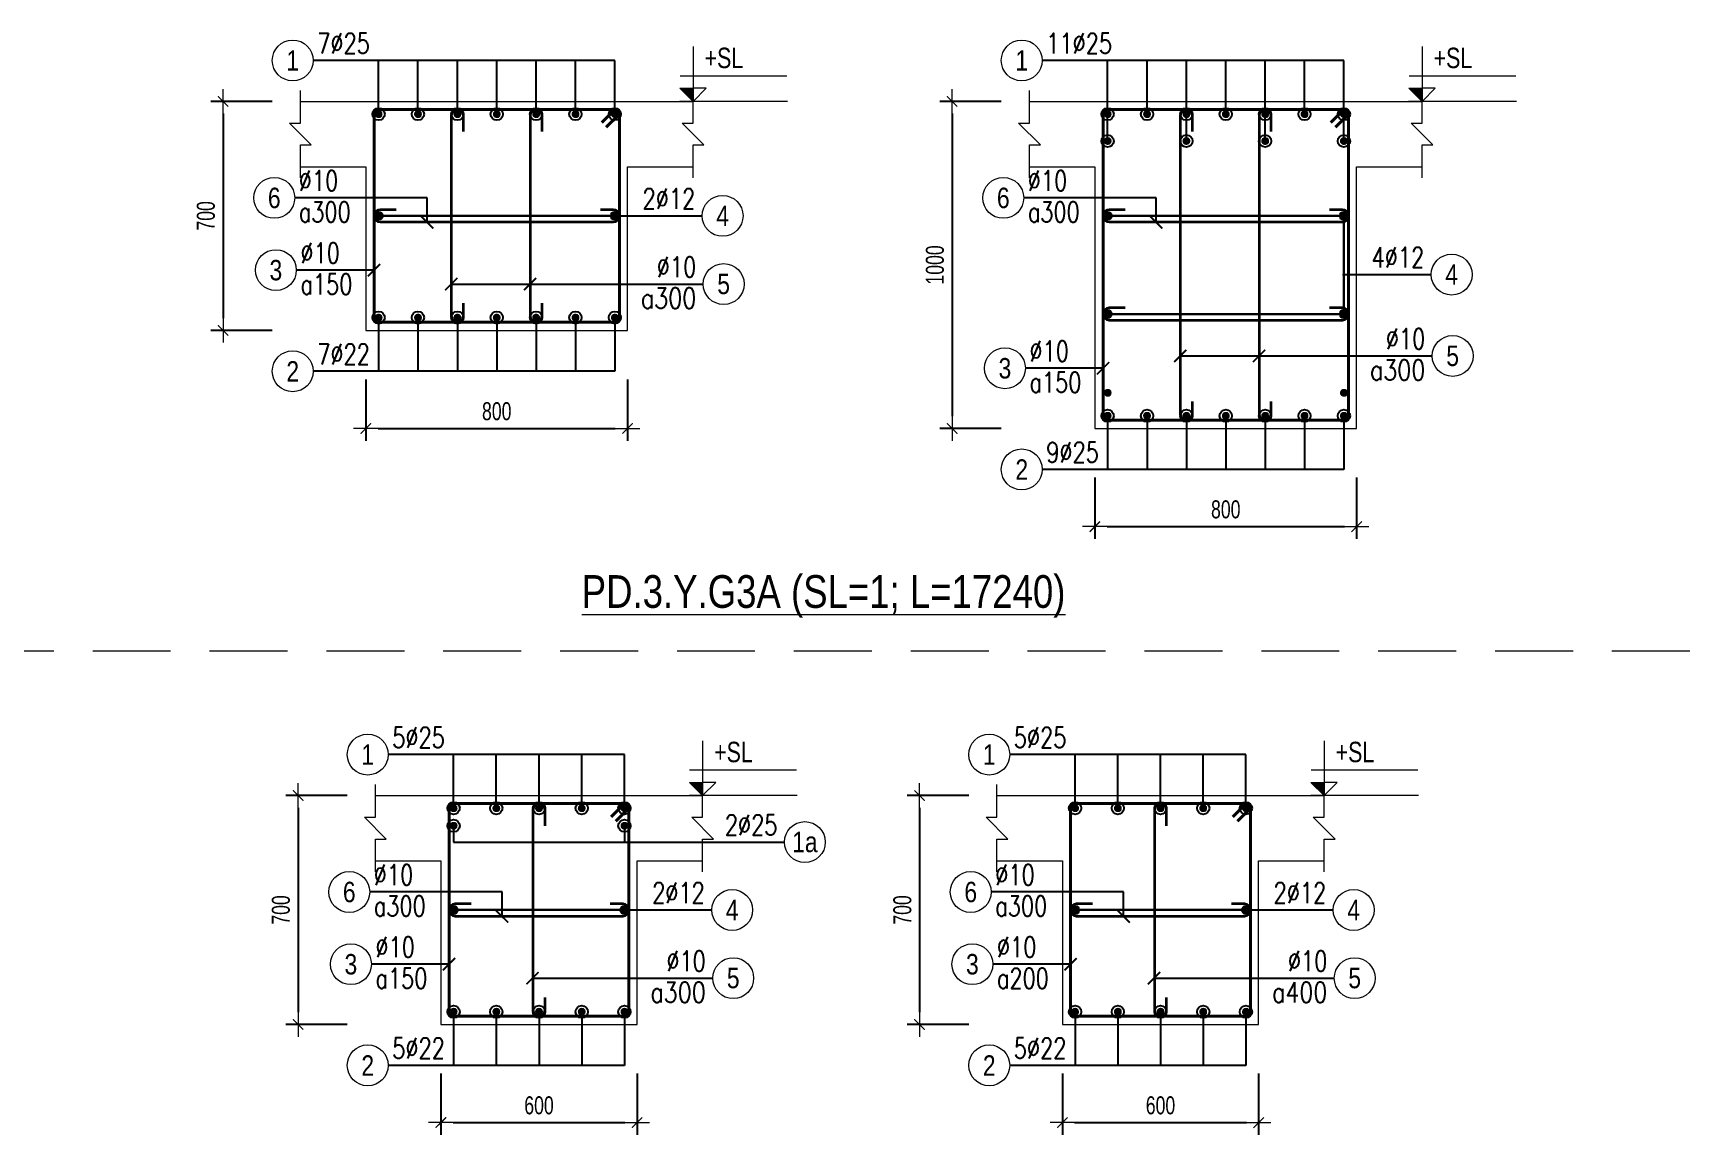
# Model space of a CAD drawing. Header units: millimetres. Extents: x 0 to 264070, y -218202 to 27271.
# Drawn here: x 237981 to 243045, y -198628 to -195260 of the extents above; entities that cross this region are included whole.
import ezdxf
from ezdxf.enums import TextEntityAlignment as Align

# ---------------------------------------------------------------- set-up
doc = ezdxf.new("R2010")
doc.units = ezdxf.units.MM
doc.header["$PDMODE"] = 3
doc.linetypes.add('HIDDEN2', pattern=[4.762499999999999, 3.175, -1.5875])
doc.layers.get('0').update_dxf_attribs({"lineweight": 20})
doc.layers.get('Defpoints').update_dxf_attribs({"color": 151, "lineweight": 9})
for name, color, linetype, lineweight in [('NDC_S_ANNO', 7, 'Continuous', 20), ('NDC_S_CONTINUOUS', 3, 'Continuous', 20), ('NDC_S_DIM', 1, 'Continuous', 15), ('NDC_S_HIDDEN', 8, 'HIDDEN2', 13), ('NDC_S_REBAR', 4, 'Continuous', 35), ('NDC_S_STIRRUP', 4, 'Continuous', 40), ('NDC_S_TEXT SYMBOL', 7, 'Continuous', 20), ('NDC_S_THIN LINE', 8, 'Continuous', 9), ('NDC_S_VN TEXT', 7, 'Continuous', 20)]:
    doc.layers.add(name, color=color, linetype=linetype, lineweight=lineweight)
doc.styles.add('ARIAL', font='arial.ttf', dxfattribs={"width": 0.8})
doc.styles.add('NDC_ANNO', font='', dxfattribs={"width": 0.8})
doc.styles.add('NDC_DIM', font='', dxfattribs={"width": 0.75})
doc.styles.add('NDC_EN TXT', font='romans.shx', dxfattribs={"width": 0.8})
doc.styles.get('NDC_ANNO').set_extended_font_data('Dotum')
doc.styles.get('NDC_DIM').set_extended_font_data('Dotum')
doc.dimstyles.new('NDC_dim_25', dxfattribs={"dimscale": 25, "dimtxt": 2.2, "dimasz": 1.5, "dimexe": 1.5, "dimexo": 2.5, "dimgap": 1, "dimtad": 1, "dimdec": 0, "dimzin": 0, "dimdsep": 46, "dimtxsty": 'NDC_DIM', "dimblk": 'DIMMARK', "dimcen": 0.09, "dimdle": 1.2, "dimclrd": 1, "dimclre": 1, "dimclrt": 3, "dimadec": 0, "dimazin": 0, "dimtfac": 1, "dimtdec": 0, "dimtix": 1, "dimtofl": 0, "dimtmove": 0, "dimatfit": 3, "dimfxl": 6, "dimfxlon": 1, "dimtolj": 1, "dimtzin": 0, "dimarcsym": 0})

# ---------------------------------------------------------------- blocks, each defined once
blk = doc.blocks.new('DIMMARK')
at = {"layer": 'NDC_S_DIM', "color": 1}
blk.add_line((-1.5, 0), (1, 0), dxfattribs=at)
at = {"layer": 'NDC_S_DIM', "color": 2, "const_width": 0.1}
blk.add_lwpolyline([(-0.4242640687119285, -0.4242640687119285), (0.4242640687119285, 0.4242640687119285)], dxfattribs=at)
blk = doc.blocks.new('kata_block_THEP')
at = {"layer": 'NDC_S_REBAR', "color": 0}
for p, q in [((-0.5, 0), (0.5, 0)), ((-0.3535533905960619, 0.353553390592424), (0.3535533905960619, -0.353553390592424)), ((0.3535533905960619, 0.353553390592424), (-0.3535533905960619, -0.353553390592424)), ((0, 0.5), (0, -0.5))]:
    blk.add_line(p, q, dxfattribs=at)
at = {"layer": 'NDC_S_REBAR', "color": 0, "const_width": 0.08333333333333334}
blk.add_lwpolyline([(-0.5, -1.818989403545856e-12, 1), (0.5000000000145519, -1.818989403545856e-12, 1), (-0.5, -1.818989403545856e-12, 1)], format="xyb", dxfattribs=at)
blk = doc.blocks.new('*U241')
blk.add_circle((-2.5, 0), 2.5)
at = {"layer": 'NDC_S_VN TEXT', "color": 3, "style": 'NDC_EN TXT', "width": 0.75}
for tag, p in [('DK1', (0.5, 0.8455043070534884)), ('KC1', (0.5, -2.972544307831413))]:
    blk.add_attdef(tag, p, '', height=2.5, dxfattribs=at)
at = {"layer": 'NDC_S_VN TEXT', "color": 7, "style": 'ARIAL', "width": 0.8}
blk.add_attdef('SH2', text='', height=2.5, dxfattribs=at).set_placement((-2.5, 0), align=Align.MIDDLE)
blk = doc.blocks.new('*U239')
blk.add_circle((2.5, 0), 2.5)
at = {"layer": 'NDC_S_VN TEXT', "color": 3, "style": 'NDC_EN TXT', "width": 0.75}
blk.add_attdef('DK2', text='', height=2.5, dxfattribs=at).set_placement((-0.85, 0.8455043070534884), align=Align.RIGHT)
at = {"layer": 'NDC_S_VN TEXT', "color": 7, "style": 'ARIAL', "width": 0.8}
blk.add_attdef('SH3', text='', height=2.5, dxfattribs=at).set_placement((2.5, 0), align=Align.MIDDLE)
blk = doc.blocks.new('*U321')
blk.add_circle((2.5, 0), 2.5)
at = {"layer": 'NDC_S_VN TEXT', "color": 3, "style": 'NDC_EN TXT'}
for tag, width, p in [('DK2', 0.75, (-0.85, 0.8455043070534884)), ('KC2', 0.8, (-0.85, -2.972544307831413))]:
    blk.add_attdef(tag, text='', height=2.5, dxfattribs=dict(at, width=width)).set_placement(p, align=Align.RIGHT)
at = {"layer": 'NDC_S_VN TEXT', "color": 7, "style": 'ARIAL', "width": 0.8}
blk.add_attdef('SH3', text='', height=2.5, dxfattribs=at).set_placement((2.5, 0), align=Align.MIDDLE)
blk = doc.blocks.new('kata_block_CT')
at = {"layer": 'NDC_S_ANNO'}
blk.add_hatch(color=3, dxfattribs=at).paths.add_polyline_path([(0, 1.596954857557648), (-1.612010908633238, 1.596954857557648), (0, 0)])
at = {"layer": 'NDC_S_ANNO', "ltscale": 50}
h = blk.add_hatch(dxfattribs=at)
h.set_pattern_fill('ANSI31', color=256, scale=1.406250541793835, style=0)
h.set_pattern_definition([(45.00000000000001, (0, 5.456968210637569e-12), (-3.157122508925224, 3.157122508925225), [])])
h.paths.add_polyline_path([(0, 1.596954857557648), (0, 0), (1.612010908924276, 1.596954857557648)])
for p, q in [((-1.592704896858777, 3.140833880479477), (11.46947077315417, 3.140833880479477)), ((11.56125648126181, 5.456968210637569e-12), (-1.63869572513795, 5.456968210637569e-12))]:
    blk.add_line(p, q, dxfattribs=at)
for points in [[(0, 6.69495074864426), (0, 0)], [(0, 0), (-1.612010908924276, 1.596954857557648), (0, 1.596954857557648)], [(0, 0), (1.612010908924276, 1.596954857557648), (0, 1.596954857557648)]]:
    blk.add_lwpolyline(points, dxfattribs=at)
at = {"layer": 'NDC_S_ANNO', "color": 8, "ltscale": 50}
blk.add_lwpolyline([(0, 0), (-1.612010908633238, 1.596954857557648), (0, 1.596954857557648)], dxfattribs=at)
at = {"layer": 'NDC_S_TEXT SYMBOL', "color": 3, "style": 'NDC_ANNO', "width": 0.8}
blk.add_attdef('CT', (1.409564409346785, 4.068271311703938), '', height=2.5, dxfattribs=at)
blk = doc.blocks.new('*D637')
at = {"layer": 'Defpoints', "color": 0, "transparency": 16777216}
for p in [(241226.4384310741, -196468.3574197149), (242026.4384310741, -196468.3574197149), (242026.4384310741, -196768.3574197149)]:
    blk.add_point(p, dxfattribs=at)
at = {"layer": 'NDC_S_DIM', "color": 1, "lineweight": -2, "transparency": 16777216}
for p, q in [((241226.4384310741, -196618.3574197149), (241226.4384310741, -196805.8574197149)), ((242026.4384310741, -196618.3574197149), (242026.4384310741, -196805.8574197149)), ((241263.9384310741, -196768.3574197149), (241988.9384310741, -196768.3574197149))]:
    blk.add_line(p, q, dxfattribs=at)
at = {"layer": 'NDC_S_DIM', "color": 1, "lineweight": -2, "transparency": 16777216, "xscale": 37.5, "yscale": 37.5, "zscale": 37.5, "rotation": 180}
blk.add_blockref('DIMMARK', (241226.4384310741, -196768.3574197149), dxfattribs=at)
at = {"layer": 'NDC_S_DIM', "color": 1, "lineweight": -2, "transparency": 16777216, "xscale": 37.5, "yscale": 37.5, "zscale": 37.5}
blk.add_blockref('DIMMARK', (242026.4384310741, -196768.3574197149), dxfattribs=at)
at = {"layer": 'NDC_S_DIM', "color": 3, "transparency": 16777216, "insert": (241626.4384310741, -196715.8574197149), "char_height": 55.00000000000001, "attachment_point": 5, "style": 'NDC_DIM'}
blk.add_mtext('\\A1;800', dxfattribs=at)
blk = doc.blocks.new('*D638')
at = {"layer": 'Defpoints', "color": 0, "transparency": 16777216}
for p in [(241296.1115556184, -195468.3574197149), (240790.1115556184, -196468.3574197149), (241296.1115556184, -196468.3574197149)]:
    blk.add_point(p, dxfattribs=at)
at = {"layer": 'NDC_S_DIM', "color": 1, "lineweight": -2, "transparency": 16777216}
for p, q in [((240940.1115556184, -195468.3574197149), (240752.6115556184, -195468.3574197149)), ((240790.1115556184, -195505.8574197149), (240790.1115556184, -196430.8574197149)), ((240940.1115556184, -196468.3574197149), (240752.6115556184, -196468.3574197149))]:
    blk.add_line(p, q, dxfattribs=at)
at = {"layer": 'NDC_S_DIM', "color": 1, "lineweight": -2, "transparency": 16777216, "xscale": 37.5, "yscale": 37.5, "zscale": 37.5}
for p, rotation in [((240790.1115556184, -195468.3574197149), 90), ((240790.1115556184, -196468.3574197149), 270)]:
    blk.add_blockref('DIMMARK', p, dxfattribs=dict(at, rotation=rotation))
at = {"layer": 'NDC_S_DIM', "color": 3, "transparency": 16777216, "insert": (240737.6115556184, -195968.3574197148), "char_height": 55.00000000000001, "attachment_point": 5, "rotation": 90, "style": 'NDC_DIM'}
blk.add_mtext('\\A1;1000', dxfattribs=at)
blk = doc.blocks.new('kata_block_TD')
at = {"color": 6, "linetype": 'ByBlock', "lineweight": -2, "style": 'ARIAL', "width": 0.8}
blk.add_attdef('SECTDET2', text='', height=5, dxfattribs=at).set_placement((0, 7.970649532882817), align=Align.CENTER)
at = {"color": 0, "linetype": 'ByBlock', "lineweight": -2, "style": 'ARIAL', "width": 0.8}
blk.add_attdef('SECTDET1', text='', height=5, dxfattribs=at).set_placement((0, 1.470649532882817), align=Align.CENTER)
at = {"color": 3, "lineweight": 25, "style": 'ARIAL', "width": 0.8}
blk.add_attdef('SSCALE', text='', height=2.5, dxfattribs=at).set_placement((0, -3.998868953555331), align=Align.CENTER)
blk = doc.blocks.new('*D639')
at = {"layer": 'Defpoints', "color": 0, "transparency": 16777216}
for p in [(238998.1943947446, -196168.3574197149), (239798.1943947446, -196168.3574197149), (239798.1943947446, -196468.3574197149)]:
    blk.add_point(p, dxfattribs=at)
at = {"layer": 'NDC_S_DIM', "color": 1, "lineweight": -2, "transparency": 16777216}
for p, q in [((238998.1943947446, -196318.3574197149), (238998.1943947446, -196505.8574197149)), ((239798.1943947446, -196318.3574197149), (239798.1943947446, -196505.8574197149)), ((239035.6943947446, -196468.3574197149), (239760.6943947446, -196468.3574197149))]:
    blk.add_line(p, q, dxfattribs=at)
at = {"layer": 'NDC_S_DIM', "color": 1, "lineweight": -2, "transparency": 16777216, "xscale": 37.5, "yscale": 37.5, "zscale": 37.5, "rotation": 180}
blk.add_blockref('DIMMARK', (238998.1943947446, -196468.3574197149), dxfattribs=at)
at = {"layer": 'NDC_S_DIM', "color": 1, "lineweight": -2, "transparency": 16777216, "xscale": 37.5, "yscale": 37.5, "zscale": 37.5}
blk.add_blockref('DIMMARK', (239798.1943947446, -196468.3574197149), dxfattribs=at)
at = {"layer": 'NDC_S_DIM', "color": 3, "transparency": 16777216, "insert": (239398.1943947446, -196415.8574197149), "char_height": 55.00000000000001, "attachment_point": 5, "style": 'NDC_DIM'}
blk.add_mtext('\\A1;800', dxfattribs=at)
blk = doc.blocks.new('*D640')
at = {"layer": 'Defpoints', "color": 0, "transparency": 16777216}
for p in [(239067.8675192889, -195468.3574197149), (238561.8675192889, -196168.3574197149), (239067.8675192889, -196168.3574197149)]:
    blk.add_point(p, dxfattribs=at)
at = {"layer": 'NDC_S_DIM', "color": 1, "lineweight": -2, "transparency": 16777216}
for p, q in [((238711.8675192889, -195468.3574197149), (238524.3675192889, -195468.3574197149)), ((238561.8675192889, -195505.8574197149), (238561.8675192889, -196130.8574197149)), ((238711.8675192889, -196168.3574197149), (238524.3675192889, -196168.3574197149))]:
    blk.add_line(p, q, dxfattribs=at)
at = {"layer": 'NDC_S_DIM', "color": 1, "lineweight": -2, "transparency": 16777216, "xscale": 37.5, "yscale": 37.5, "zscale": 37.5}
for p, rotation in [((238561.8675192889, -195468.3574197149), 90), ((238561.8675192889, -196168.3574197149), 270)]:
    blk.add_blockref('DIMMARK', p, dxfattribs=dict(at, rotation=rotation))
at = {"layer": 'NDC_S_DIM', "color": 3, "transparency": 16777216, "insert": (238509.367519289, -195818.3574197148), "char_height": 55.00000000000001, "attachment_point": 5, "rotation": 90, "style": 'NDC_DIM'}
blk.add_mtext('\\A1;700', dxfattribs=at)
blk = doc.blocks.new('*U240')
blk.add_circle((-2.5, 0), 2.5)
at = {"layer": 'NDC_S_VN TEXT', "color": 3, "style": 'NDC_EN TXT', "width": 0.75}
blk.add_attdef('DK1', (0.5, 0.8455043070534884), '', height=2.5, dxfattribs=at)
at = {"layer": 'NDC_S_VN TEXT', "color": 7, "style": 'ARIAL', "width": 0.8}
blk.add_attdef('SH2', text='', height=2.5, dxfattribs=at).set_placement((-2.5, 0), align=Align.MIDDLE)
blk = doc.blocks.new('*D649')
at = {"layer": 'Defpoints', "color": 0, "transparency": 16777216}
for p in [(241196.6772042724, -197590.2311353997), (240690.6772042724, -198290.2311353997), (241196.6772042724, -198290.2311353997)]:
    blk.add_point(p, dxfattribs=at)
at = {"layer": 'NDC_S_DIM', "color": 1, "lineweight": -2, "transparency": 16777216}
for p, q in [((240840.6772042724, -197590.2311353997), (240653.1772042724, -197590.2311353997)), ((240690.6772042724, -197627.7311353997), (240690.6772042724, -198252.7311353997)), ((240840.6772042724, -198290.2311353997), (240653.1772042724, -198290.2311353997))]:
    blk.add_line(p, q, dxfattribs=at)
at = {"layer": 'NDC_S_DIM', "color": 1, "lineweight": -2, "transparency": 16777216, "xscale": 37.5, "yscale": 37.5, "zscale": 37.5}
for p, rotation in [((240690.6772042724, -197590.2311353997), 90), ((240690.6772042724, -198290.2311353997), 270)]:
    blk.add_blockref('DIMMARK', p, dxfattribs=dict(at, rotation=rotation))
at = {"layer": 'NDC_S_DIM', "color": 3, "transparency": 16777216, "insert": (240638.1772042724, -197940.2311353996), "char_height": 55.00000000000001, "attachment_point": 5, "rotation": 90, "style": 'NDC_DIM'}
blk.add_mtext('\\A1;700', dxfattribs=at)
blk = doc.blocks.new('*D650')
at = {"layer": 'Defpoints', "color": 0, "transparency": 16777216}
for p in [(241127.0040797281, -198290.2311353997), (241727.0040797281, -198290.2311353997), (241727.0040797281, -198590.2311353997)]:
    blk.add_point(p, dxfattribs=at)
at = {"layer": 'NDC_S_DIM', "color": 1, "lineweight": -2, "transparency": 16777216}
for p, q in [((241127.0040797281, -198440.2311353997), (241127.0040797281, -198627.7311353997)), ((241727.0040797281, -198440.2311353997), (241727.0040797281, -198627.7311353997)), ((241164.5040797281, -198590.2311353997), (241689.5040797281, -198590.2311353997))]:
    blk.add_line(p, q, dxfattribs=at)
at = {"layer": 'NDC_S_DIM', "color": 1, "lineweight": -2, "transparency": 16777216, "xscale": 37.5, "yscale": 37.5, "zscale": 37.5, "rotation": 180}
blk.add_blockref('DIMMARK', (241127.0040797281, -198590.2311353997), dxfattribs=at)
at = {"layer": 'NDC_S_DIM', "color": 1, "lineweight": -2, "transparency": 16777216, "xscale": 37.5, "yscale": 37.5, "zscale": 37.5}
blk.add_blockref('DIMMARK', (241727.0040797281, -198590.2311353997), dxfattribs=at)
at = {"layer": 'NDC_S_DIM', "color": 3, "transparency": 16777216, "insert": (241427.0040797281, -198537.7311353997), "char_height": 55.00000000000001, "attachment_point": 5, "style": 'NDC_DIM'}
blk.add_mtext('\\A1;600', dxfattribs=at)
blk = doc.blocks.new('*D651')
at = {"layer": 'Defpoints', "color": 0, "transparency": 16777216}
for p in [(239297.1264095643, -197590.2311353997), (238791.1264095643, -198290.2311353997), (239297.1264095643, -198290.2311353997)]:
    blk.add_point(p, dxfattribs=at)
at = {"layer": 'NDC_S_DIM', "color": 1, "lineweight": -2, "transparency": 16777216}
for p, q in [((238941.1264095643, -197590.2311353997), (238753.6264095643, -197590.2311353997)), ((238791.1264095643, -197627.7311353997), (238791.1264095643, -198252.7311353997)), ((238941.1264095643, -198290.2311353997), (238753.6264095643, -198290.2311353997))]:
    blk.add_line(p, q, dxfattribs=at)
at = {"layer": 'NDC_S_DIM', "color": 1, "lineweight": -2, "transparency": 16777216, "xscale": 37.5, "yscale": 37.5, "zscale": 37.5}
for p, rotation in [((238791.1264095643, -197590.2311353997), 90), ((238791.1264095643, -198290.2311353997), 270)]:
    blk.add_blockref('DIMMARK', p, dxfattribs=dict(at, rotation=rotation))
at = {"layer": 'NDC_S_DIM', "color": 3, "transparency": 16777216, "insert": (238738.6264095644, -197940.2311353996), "char_height": 55.00000000000001, "attachment_point": 5, "rotation": 90, "style": 'NDC_DIM'}
blk.add_mtext('\\A1;700', dxfattribs=at)
blk = doc.blocks.new('*D652')
at = {"layer": 'Defpoints', "color": 0, "transparency": 16777216}
for p in [(239227.45328502, -198290.2311353997), (239827.45328502, -198290.2311353997), (239827.45328502, -198590.2311353997)]:
    blk.add_point(p, dxfattribs=at)
at = {"layer": 'NDC_S_DIM', "color": 1, "lineweight": -2, "transparency": 16777216}
for p, q in [((239227.45328502, -198440.2311353997), (239227.45328502, -198627.7311353997)), ((239827.45328502, -198440.2311353997), (239827.45328502, -198627.7311353997)), ((239264.95328502, -198590.2311353997), (239789.95328502, -198590.2311353997))]:
    blk.add_line(p, q, dxfattribs=at)
at = {"layer": 'NDC_S_DIM', "color": 1, "lineweight": -2, "transparency": 16777216, "xscale": 37.5, "yscale": 37.5, "zscale": 37.5, "rotation": 180}
blk.add_blockref('DIMMARK', (239227.45328502, -198590.2311353997), dxfattribs=at)
at = {"layer": 'NDC_S_DIM', "color": 1, "lineweight": -2, "transparency": 16777216, "xscale": 37.5, "yscale": 37.5, "zscale": 37.5}
blk.add_blockref('DIMMARK', (239827.45328502, -198590.2311353997), dxfattribs=at)
at = {"layer": 'NDC_S_DIM', "color": 3, "transparency": 16777216, "insert": (239527.45328502, -198537.7311353997), "char_height": 55.00000000000001, "attachment_point": 5, "style": 'NDC_DIM'}
blk.add_mtext('\\A1;600', dxfattribs=at)

msp = doc.modelspace()

# ---------------------------------------------------------------- linework, layer by layer
at = {"layer": 'NDC_S_CONTINUOUS'}
for points in [[(238798.1943947446, -195468.3574197149), (238998.1943947446, -195468.3574197149), (238998.1943947446, -195468.3574197149), (239798.1943947446, -195468.3574197149), (239798.1943947446, -195468.3574197149), (239998.1943947446, -195468.3574197149)], [(241026.4384310741, -195468.3574197149), (241226.4384310741, -195468.3574197149), (241226.4384310741, -195468.3574197149), (242026.4384310741, -195468.3574197149), (242026.4384310741, -195468.3574197149), (242226.4384310741, -195468.3574197149)], [(238798.1943947446, -195668.3574197149), (238998.1943947446, -195668.3574197149), (238998.1943947446, -196168.3574197149), (239798.1943947446, -196168.3574197149), (239798.1943947446, -195668.3574197149), (239998.1943947446, -195668.3574197149)], [(241026.4384310741, -195668.3574197149), (241226.4384310741, -195668.3574197149), (241226.4384310741, -196468.3574197149), (242026.4384310741, -196468.3574197149), (242026.4384310741, -195668.3574197149), (242226.4384310741, -195668.3574197149)], [(239027.45328502, -197590.2311353997), (239227.45328502, -197590.2311353997), (239227.45328502, -197590.2311353997), (239827.45328502, -197590.2311353997), (239827.45328502, -197590.2311353997), (240027.45328502, -197590.2311353997)], [(240927.0040797281, -197590.2311353997), (241127.0040797281, -197590.2311353997), (241127.0040797281, -197590.2311353997), (241727.0040797281, -197590.2311353997), (241727.0040797281, -197590.2311353997), (241927.0040797281, -197590.2311353997)], [(239027.45328502, -197790.2311353997), (239227.45328502, -197790.2311353997), (239227.45328502, -198290.2311353997), (239827.45328502, -198290.2311353997), (239827.45328502, -197790.2311353997), (240027.45328502, -197790.2311353997)], [(240927.0040797281, -197790.2311353997), (241127.0040797281, -197790.2311353997), (241127.0040797281, -198290.2311353997), (241727.0040797281, -198290.2311353997), (241727.0040797281, -197790.2311353997), (241927.0040797281, -197790.2311353997)]]:
    msp.add_lwpolyline(points, dxfattribs=at)
at = {"layer": 'NDC_S_DIM'}
for centre in [(239266.45328502, -197682.7311353997), (239788.45328502, -197682.7311353997)]:
    msp.add_circle(centre, 18.82654195789014, dxfattribs=at)
at = {"layer": 'NDC_S_HIDDEN', "ltscale": 75}
msp.add_line((243044.9620485608, -197149.0592886354), (225114.3854869809, -197149.0592886354), dxfattribs=at)
at = {"layer": 'NDC_S_REBAR'}
for points in [[(239296.1600578848, -195560.7021096482), (239296.1600578848, -195511.7889398383, 0.9999999999999999), (239259.2960578847, -195511.7889398383), (239259.2960578847, -196124.9254197148, 0.9999999999999999), (239296.1600578848, -196124.9254197148), (239296.1600578848, -196085.668528706, -0.414213562)], [(239536.8267245515, -195560.7021096482), (239536.8267245515, -195511.7889398383, 0.9999999999999999), (239499.9627245515, -195511.7889398383), (239499.9627245515, -196124.9254197148, 0.9999999999999999), (239536.8267245515, -196124.9254197148), (239536.8267245515, -196085.668528706, -0.414213562)], [(241524.4040942142, -195560.7021096482), (241524.4040942142, -195511.7889398383, 0.9999999999999999), (241487.5400942142, -195511.7889398383), (241487.5400942142, -196424.9254197148, 0.9999999999999999), (241524.4040942142, -196424.9254197148), (241524.4040942142, -196385.668528706, -0.414213562)], [(241765.070760881, -195560.7021096482), (241765.070760881, -195511.7889398383, 0.9999999999999999), (241728.2067608809, -195511.7889398383), (241728.2067608809, -196424.9254197148, 0.9999999999999999), (241765.070760881, -196424.9254197148), (241765.070760881, -196385.668528706, -0.414213562)], [(239090.5395645545, -195799.9254197149), (239041.6263947446, -195799.9254197149, 0.9999999999999999), (239041.6263947446, -195836.7894197149), (239754.7623947446, -195836.7894197149, 0.9999999999999999), (239754.7623947446, -195799.9254197149), (239715.5055037358, -195799.9254197149, -0.414213562)], [(241318.7836008839, -195799.9254197149), (241269.8704310741, -195799.9254197149, 0.9999999999999999), (241269.8704310741, -195836.7894197149), (241983.006431074, -195836.7894197149, 0.9999999999999999), (241983.006431074, -195799.9254197149), (241943.7495400652, -195799.9254197149, -0.414213562)], [(241318.7836008839, -196099.9254197149), (241269.8704310741, -196099.9254197149, 0.9999999999999999), (241269.8704310741, -196136.7894197149), (241983.006431074, -196136.7894197149, 0.9999999999999999), (241983.006431074, -196099.9254197149), (241943.7495400652, -196099.9254197149, -0.414213562)], [(239545.8233271141, -197682.575825333), (239545.8233271141, -197633.6626555231, 0.9999999999999999), (239508.9593271141, -197633.6626555231), (239508.9593271141, -198246.7991353996, 0.9999999999999999), (239545.8233271141, -198246.7991353996), (239545.8233271141, -198207.5422443908, -0.414213562)], [(241445.3741218222, -197682.575825333), (241445.3741218222, -197633.6626555231, 0.9999999999999999), (241408.5101218222, -197633.6626555231), (241408.5101218222, -198246.7991353996, 0.9999999999999999), (241445.3741218222, -198246.7991353996), (241445.3741218222, -198207.5422443908, -0.414213562)], [(239319.7984548299, -197921.7991353997), (239270.88528502, -197921.7991353997, 0.9999999999999999), (239270.88528502, -197958.6631353997), (239784.02128502, -197958.6631353997, 0.9999999999999999), (239784.02128502, -197921.7991353997), (239744.7643940111, -197921.7991353997, -0.414213562)], [(241219.3492495379, -197921.7991353997), (241170.4360797281, -197921.7991353997, 0.9999999999999999), (241170.4360797281, -197958.6631353997), (241683.572079728, -197958.6631353997, 0.9999999999999999), (241683.572079728, -197921.7991353997), (241644.3151887192, -197921.7991353997, -0.414213562)]]:
    msp.add_lwpolyline(points, format="xyb", dxfattribs=at)
at = {"layer": 'NDC_S_STIRRUP'}
for points in [[(239719.1943947446, -195533.3574197149), (239759.1943947446, -195493.3574197149, -0.414213562), (239773.1943947446, -195507.3574197149), (239773.1943947446, -196129.3574197149, -0.414213562), (239759.1943947446, -196143.3574197149), (239037.1943947446, -196143.3574197149, -0.414213562), (239023.1943947446, -196129.3574197149), (239023.1943947446, -195507.3574197149, -0.414213562), (239037.1943947446, -195493.3574197149), (239759.1943947446, -195493.3574197149, -0.414213562), (239773.1943947446, -195507.3574197149), (239733.1943947446, -195547.3574197149)], [(241947.4384310741, -195533.3574197149), (241987.4384310741, -195493.3574197149, -0.414213562), (242001.4384310741, -195507.3574197149), (242001.4384310741, -196429.3574197149, -0.414213562), (241987.4384310741, -196443.3574197149), (241265.4384310741, -196443.3574197149, -0.414213562), (241251.4384310741, -196429.3574197149), (241251.4384310741, -195507.3574197149, -0.414213562), (241265.4384310741, -195493.3574197149), (241987.4384310741, -195493.3574197149, -0.414213562), (242001.4384310741, -195507.3574197149), (241961.4384310741, -195547.3574197149)], [(239748.45328502, -197655.2311353997), (239788.45328502, -197615.2311353997, -0.414213562), (239802.45328502, -197629.2311353997), (239802.45328502, -198251.2311353997, -0.414213562), (239788.45328502, -198265.2311353997), (239266.45328502, -198265.2311353997, -0.414213562), (239252.45328502, -198251.2311353997), (239252.45328502, -197629.2311353997, -0.414213562), (239266.45328502, -197615.2311353997), (239788.45328502, -197615.2311353997, -0.414213562), (239802.45328502, -197629.2311353997), (239762.45328502, -197669.2311353997)], [(241648.0040797281, -197655.2311353997), (241688.0040797281, -197615.2311353997, -0.414213562), (241702.0040797281, -197629.2311353997), (241702.0040797281, -198251.2311353997, -0.414213562), (241688.0040797281, -198265.2311353997), (241166.0040797281, -198265.2311353997, -0.414213562), (241152.0040797281, -198251.2311353997), (241152.0040797281, -197629.2311353997, -0.414213562), (241166.0040797281, -197615.2311353997), (241688.0040797281, -197615.2311353997, -0.414213562), (241702.0040797281, -197629.2311353997), (241662.0040797281, -197669.2311353997)]]:
    msp.add_lwpolyline(points, format="xyb", dxfattribs=at)
at = {"layer": 'NDC_S_THIN LINE'}
for points in [[(238798.1943947446, -195701.6907530482), (238798.1943947446, -195601.6907530482), (238831.527728078, -195601.6907530482), (238764.8610614113, -195535.0240863815), (238798.1943947446, -195535.0240863815), (238798.1943947446, -195435.0240863815)], [(239998.1943947446, -195701.6907530482), (239998.1943947446, -195601.6907530482), (240031.527728078, -195601.6907530482), (239964.8610614113, -195535.0240863815), (239998.1943947446, -195535.0240863815), (239998.1943947446, -195435.0240863815)], [(241026.4384310741, -195701.6907530482), (241026.4384310741, -195601.6907530482), (241059.7717644074, -195601.6907530482), (240993.1050977407, -195535.0240863815), (241026.4384310741, -195535.0240863815), (241026.4384310741, -195435.0240863815)], [(242226.4384310741, -195701.6907530482), (242226.4384310741, -195601.6907530482), (242259.7717644074, -195601.6907530482), (242193.1050977407, -195535.0240863815), (242226.4384310741, -195535.0240863815), (242226.4384310741, -195435.0240863815)], [(239027.45328502, -197823.564468733), (239027.45328502, -197723.564468733), (239060.7866183533, -197723.564468733), (238994.1199516867, -197656.8978020663), (239027.45328502, -197656.8978020663), (239027.45328502, -197556.8978020663)], [(240027.45328502, -197823.564468733), (240027.45328502, -197723.564468733), (240060.7866183533, -197723.564468733), (239994.1199516867, -197656.8978020663), (240027.45328502, -197656.8978020663), (240027.45328502, -197556.8978020663)], [(240927.0040797281, -197823.564468733), (240927.0040797281, -197723.564468733), (240960.3374130614, -197723.564468733), (240893.6707463948, -197656.8978020663), (240927.0040797281, -197656.8978020663), (240927.0040797281, -197556.8978020663)], [(241927.0040797281, -197823.564468733), (241927.0040797281, -197723.564468733), (241960.3374130614, -197723.564468733), (241893.6707463948, -197656.8978020663), (241927.0040797281, -197656.8978020663), (241927.0040797281, -197556.8978020663)]]:
    msp.add_lwpolyline(points, dxfattribs=at)

# ---------------------------------------------------------------- block references
at = {"layer": 'NDC_S_REBAR', "color": 3, "xscale": 22, "yscale": 22, "zscale": 22}
for p in [(239037.1943947446, -195507.3574197149), (239037.1943947446, -195818.3574197149), (239037.1943947446, -196129.3574197149), (239266.45328502, -197629.2311353997), (239266.45328502, -197682.7311353997), (239266.45328502, -197940.2311353997), (239266.45328502, -198251.2311353997)]:
    msp.add_blockref('kata_block_THEP', p, dxfattribs=at)
at = {"layer": 'NDC_S_REBAR', "xscale": 22, "yscale": 22, "zscale": 22}
for p in [(239157.5277280781, -195507.3574197149), (239277.8610614114, -195507.3574197149), (239398.1943947447, -195507.3574197149), (239518.527728078, -195507.3574197149), (239638.8610614113, -195507.3574197149), (239759.1943947446, -195507.3574197149), (241265.4384310741, -195507.3574197149), (241385.7717644075, -195507.3574197149), (241506.1050977408, -195507.3574197149), (241626.4384310741, -195507.3574197149), (241746.7717644075, -195507.3574197149), (241867.1050977407, -195507.3574197149), (241987.4384310741, -195507.3574197149), (241265.4384310741, -195589.4926821006), (241506.1050977408, -195589.4926821006), (241746.7717644075, -195589.4926821006), (241987.4384310741, -195589.4926821006), (239759.1943947446, -195818.3574197149), (241265.4384310741, -195818.3574197149), (241987.4384310741, -195818.3574197149), (241265.4384310741, -196118.3574197149), (241987.4384310741, -196118.3574197149), (239157.5277280781, -196129.3574197149), (239277.8610614114, -196129.3574197149), (239398.1943947447, -196129.3574197149), (239518.527728078, -196129.3574197149), (239638.8610614113, -196129.3574197149), (239759.1943947446, -196129.3574197149), (241265.4384310741, -196359.2331569511), (241987.4384310741, -196359.2331569511), (241265.4384310741, -196429.3574197149), (241385.7717644075, -196429.3574197149), (241506.1050977408, -196429.3574197149), (241626.4384310741, -196429.3574197149), (241746.7717644075, -196429.3574197149), (241867.1050977407, -196429.3574197149), (241987.4384310741, -196429.3574197149), (239396.95328502, -197629.2311353997), (239527.45328502, -197629.2311353997), (239657.95328502, -197629.2311353997), (239788.45328502, -197629.2311353997), (241166.0040797281, -197629.2311353997), (241296.5040797281, -197629.2311353997), (241427.0040797281, -197629.2311353997), (241557.5040797281, -197629.2311353997), (241688.0040797281, -197629.2311353997), (239788.45328502, -197682.7311353997), (239788.45328502, -197940.2311353997), (241166.0040797281, -197940.2311353997), (241688.0040797281, -197940.2311353997), (239396.95328502, -198251.2311353997), (239527.45328502, -198251.2311353997), (239657.95328502, -198251.2311353997), (239788.45328502, -198251.2311353997), (241166.0040797281, -198251.2311353997), (241296.5040797281, -198251.2311353997), (241427.0040797281, -198251.2311353997), (241557.5040797281, -198251.2311353997), (241688.0040797281, -198251.2311353997)]:
    msp.add_blockref('kata_block_THEP', p, dxfattribs=at)
at = {"layer": 'NDC_S_THIN LINE', "xscale": 25, "yscale": 25, "zscale": 25}
for name, p, values in [('*U240', (238837.1943947446, -195343.3574197149), {'SH2': '1', 'DK1': '7%%c25'}), ('*U240', (241065.4384310741, -195343.3574197149), {'SH2': '1', 'DK1': '11%%c25'}), ('*U241', (238780.6943947446, -195763.3574197149), {'SH2': '6', 'DK1': '%%c10', 'KC1': 'a300'}), ('*U241', (241008.9384310741, -195763.3574197149), {'SH2': '6', 'DK1': '%%c10', 'KC1': 'a300'}), ('*U239', (240026.0846385422, -195818.3574197149), {'SH3': '4', 'DK2': '2%%c12'}), ('*U241', (238785.6943947446, -195984.1780903244), {'SH2': '3', 'DK1': '%%c10', 'KC1': 'a150'}), ('*U239', (242254.3286748716, -195997.7649158303), {'SH3': '4', 'DK2': '4%%c12'}), ('*U321', (240029.2505936089, -196026.8245478942), {'SH3': '5', 'DK2': '%%c10', 'KC2': 'a300'}), ('*U321', (242257.4946299383, -196246.5948981219), {'SH3': '5', 'DK2': '%%c10', 'KC2': 'a300'}), ('*U240', (238837.1943947446, -196293.3574197149), {'SH2': '2', 'DK1': '7%%c22'}), ('*U241', (241013.9384310741, -196284.1780903244), {'SH2': '3', 'DK1': '%%c10', 'KC1': 'a150'}), ('*U240', (241065.4384310741, -196593.3574197149), {'SH2': '2', 'DK1': '9%%c25'}), ('*U240', (239066.45328502, -197465.2311353997), {'SH2': '1', 'DK1': '5%%c25'}), ('*U240', (240966.0040797281, -197465.2311353997), {'SH2': '1', 'DK1': '5%%c25'}), ('*U239', (240277.45328502, -197732.7311353997), {'SH3': '1a', 'DK2': '2%%c25'}), ('*U241', (239009.95328502, -197885.2311353997), {'SH2': '6', 'DK1': '%%c10', 'KC1': 'a300'}), ('*U241', (240909.5040797281, -197885.2311353997), {'SH2': '6', 'DK1': '%%c10', 'KC1': 'a300'}), ('*U239', (240055.3435288176, -197940.2311353997), {'SH3': '4', 'DK2': '2%%c12'}), ('*U239', (241954.8943235256, -197940.2311353997), {'SH3': '4', 'DK2': '2%%c12'}), ('*U241', (239014.95328502, -198106.0518060092), {'SH2': '3', 'DK1': '%%c10', 'KC1': 'a150'}), ('*U241', (240914.5040797281, -198106.0518060092), {'SH2': '3', 'DK1': '%%c10', 'KC1': 'a200'}), ('*U321', (240058.5094838842, -198148.698263579), {'SH3': '5', 'DK2': '%%c10', 'KC2': 'a300'}), ('*U321', (241958.0602785923, -198148.698263579), {'SH3': '5', 'DK2': '%%c10', 'KC2': 'a400'}), ('*U240', (239066.45328502, -198415.2311353997), {'SH2': '2', 'DK1': '5%%c22'}), ('*U240', (240966.0040797281, -198415.2311353997), {'SH2': '2', 'DK1': '5%%c22'})]:
    msp.add_blockref(name, p, dxfattribs=at).add_auto_attribs(values)
at = {"layer": 'NDC_S_VN TEXT', "xscale": 25, "yscale": 25, "zscale": 25}
for p in [(239998.1943947446, -195468.3574197149), (242226.4384310741, -195468.3574197149), (240027.45328502, -197590.2311353997), (241927.0040797281, -197590.2311353997)]:
    msp.add_blockref('kata_block_CT', p, dxfattribs=at).add_auto_attribs({'CT': '+SL'})
at = {"layer": 'NDC_S_VN TEXT'}
ref = msp.add_blockref('kata_block_TD', (240397.2081576019, -197046.0815522755), dxfattribs=dict(at, xscale=20, yscale=20, zscale=20))
ref.add_attrib('SECTDET1', '%%uPD.3.Y.G3A (SL=1; L=17240)', dxfattribs={"layer": '0', "color": 0, "linetype": 'ByBlock', "lineweight": -2, "height": 100, "style": 'ARIAL', "width": 0.8}).set_placement((240397.2081576019, -197016.6685616178), align=Align.CENTER)

# ---------------------------------------------------------------- dimensions: what is measured, and where the dimension line sits
at = {"layer": 'NDC_S_DIM'}
for base, p1, p2, picture, middle in [((238561.8675192889, -196168.3574197149), (239067.8675192889, -195468.3574197149), (239067.8675192889, -196168.3574197149), '*D640', (238509.367519289, -195818.3574197148)), ((240790.1115556184, -196468.3574197149), (241296.1115556184, -195468.3574197149), (241296.1115556184, -196468.3574197149), '*D638', (240737.6115556184, -195968.3574197148)), ((238791.1264095643, -198290.2311353997), (239297.1264095643, -197590.2311353997), (239297.1264095643, -198290.2311353997), '*D651', (238738.6264095644, -197940.2311353996)), ((240690.6772042724, -198290.2311353997), (241196.6772042724, -197590.2311353997), (241196.6772042724, -198290.2311353997), '*D649', (240638.1772042724, -197940.2311353996))]:
    dim = msp.add_linear_dim(base=base, p1=p1, p2=p2, angle=270, dimstyle='NDC_dim_25', dxfattribs=at)
    dim.commit()
    dim.dimension.update_dxf_attribs({"geometry": picture, "text_midpoint": middle})
for base, p1, p2, picture, middle in [((239798.1943947446, -196468.3574197149), (238998.1943947446, -196168.3574197149), (239798.1943947446, -196168.3574197149), '*D639', (239398.1943947446, -196415.8574197149)), ((242026.4384310741, -196768.3574197149), (241226.4384310741, -196468.3574197149), (242026.4384310741, -196468.3574197149), '*D637', (241626.4384310741, -196715.8574197149)), ((239827.45328502, -198590.2311353997), (239227.45328502, -198290.2311353997), (239827.45328502, -198290.2311353997), '*D652', (239527.45328502, -198537.7311353997)), ((241727.0040797281, -198590.2311353997), (241127.0040797281, -198290.2311353997), (241727.0040797281, -198290.2311353997), '*D650', (241427.0040797281, -198537.7311353997))]:
    dim = msp.add_linear_dim(base=base, p1=p1, p2=p2, dimstyle='NDC_dim_25', dxfattribs=at)
    dim.commit()
    dim.dimension.update_dxf_attribs({"geometry": picture, "text_midpoint": middle})

# ---------------------------------------------------------------- leaders
at = {"layer": 'NDC_S_THIN LINE'}
for points, override in [([(239037.1943947446, -195507.3574197149), (239037.1943947446, -195343.3574197149), (238837.1943947446, -195343.3574197149)], {"dimldrblk": 'DotBlank'}), ([(239759.1943947446, -195507.3574197149), (239759.1943947446, -195343.3574197149), (238837.1943947446, -195343.3574197149)], {"dimldrblk": 'DotBlank'}), ([(239157.5277280781, -195507.3574197149), (239157.5277280781, -195343.3574197149), (238957.5277280781, -195343.3574197149)], {"dimldrblk": 'DotBlank'}), ([(239277.8610614114, -195507.3574197149), (239277.8610614114, -195343.3574197149), (239077.8610614114, -195343.3574197149)], {"dimldrblk": 'DotBlank'}), ([(239398.1943947448, -195507.3574197149), (239398.1943947448, -195343.3574197149), (239198.1943947448, -195343.3574197149)], {"dimldrblk": 'DotBlank'}), ([(239518.5277280782, -195507.3574197149), (239518.5277280782, -195343.3574197149), (239318.5277280782, -195343.3574197149)], {"dimldrblk": 'DotBlank'}), ([(239638.8610614115, -195507.3574197149), (239638.8610614115, -195343.3574197149), (239438.8610614115, -195343.3574197149)], {"dimldrblk": 'DotBlank'}), ([(241265.4384310741, -195507.3574197149), (241265.4384310741, -195343.3574197149), (241065.4384310741, -195343.3574197149)], {"dimldrblk": 'DotBlank'}), ([(241987.4384310741, -195507.3574197149), (241987.4384310741, -195343.3574197149), (241065.4384310741, -195343.3574197149)], {"dimldrblk": 'DotBlank'}), ([(241265.4384310741, -195589.4926821006), (241265.4384310741, -195343.3574197149), (241065.4384310741, -195343.3574197149)], {"dimldrblk": 'DotBlank'}), ([(241987.4384310741, -195589.4926821006), (241987.4384310741, -195343.3574197149), (241065.4384310741, -195343.3574197149)], {"dimldrblk": 'DotBlank'}), ([(241385.7717644075, -195507.3574197149), (241385.7717644075, -195343.3574197149), (241185.7717644075, -195343.3574197149)], {"dimldrblk": 'DotBlank'}), ([(241506.1050977408, -195507.3574197149), (241506.1050977408, -195343.3574197149), (241306.1050977408, -195343.3574197149)], {"dimldrblk": 'DotBlank'}), ([(241506.105097741, -195589.4926821006), (241506.1050977408, -195343.3574197149), (241306.1050977408, -195343.3574197149)], {"dimldrblk": 'DotBlank'}), ([(241626.4384310743, -195507.3574197149), (241626.4384310743, -195343.3574197149), (241426.4384310743, -195343.3574197149)], {"dimldrblk": 'DotBlank'}), ([(241746.7717644076, -195507.3574197149), (241746.7717644076, -195343.3574197149), (241546.7717644076, -195343.3574197149)], {"dimldrblk": 'DotBlank'}), ([(241746.7717644076, -195589.4926821006), (241746.7717644076, -195343.3574197149), (241546.7717644076, -195343.3574197149)], {"dimldrblk": 'DotBlank'}), ([(241867.1050977409, -195507.3574197149), (241867.1050977409, -195343.3574197149), (241667.1050977409, -195343.3574197149)], {"dimldrblk": 'DotBlank'}), ([(239185.527728078, -195838.3574197149), (239185.527728078, -195763.3574197149), (238780.6943947446, -195763.3574197149)], {"dimldrblk": 'ArchTick'}), ([(239037.1943947446, -195818.3574197149), (239765.1943947446, -195818.3574197149)], {"dimasz": 1, "dimldrblk": 'DotBlank'}), ([(239759.1943947446, -195818.3574197149), (239037.1943947446, -195818.3574197149)], {"dimasz": 1, "dimldrblk": 'DotBlank'}), ([(241413.7717644074, -195838.3574197149), (241413.7717644074, -195763.3574197149), (241008.9384310741, -195763.3574197149)], {"dimldrblk": 'ArchTick'}), ([(241265.4384310741, -195818.3574197149), (241993.4384310741, -195818.3574197149)], {"dimasz": 1, "dimldrblk": 'DotBlank'}), ([(241987.4384310741, -195818.3574197149), (241265.4384310741, -195818.3574197149)], {"dimasz": 1, "dimldrblk": 'DotBlank'}), ([(239759.1943947446, -195818.3574197149), (240026.0846385422, -195818.3574197149)], {"dimldrblk": 'DotSmall'}), ([(241987.4384310741, -195818.3574197149), (241987.4384310741, -196118.3574197149)], {"dimldrblk": 'DotSmall'}), ([(241987.4384310741, -196118.3574197149), (241987.4384310741, -195818.3574197149)], {"dimldrblk": 'DotSmall'}), ([(239023.1943947446, -195984.1780903244), (238785.6943947446, -195984.1780903244)], {"dimldrblk": 'ArchTick'}), ([(239259.2960578847, -196026.8245478942), (240029.2505936089, -196026.8245478942)], {"dimldrblk": 'ArchTick'}), ([(239499.9627245517, -196026.8245478942), (240029.2505936089, -196026.8245478942)], {"dimldrblk": 'ArchTick'}), ([(241987.4384310741, -195997.7649158303), (242254.3286748716, -195997.7649158303)], {"dimldrblk": 'DotSmall'}), ([(239037.1943947446, -196129.3574197149), (239037.1943947446, -196293.3574197149), (238837.1943947446, -196293.3574197149)], {"dimldrblk": 'DotBlank'}), ([(239759.1943947446, -196129.3574197149), (239759.1943947446, -196293.3574197149), (238837.1943947446, -196293.3574197149)], {"dimldrblk": 'DotBlank'}), ([(239157.5277280781, -196129.3574197149), (239157.5277280781, -196293.3574197149), (238957.5277280781, -196293.3574197149)], {"dimldrblk": 'DotBlank'}), ([(239277.8610614114, -196129.3574197149), (239277.8610614114, -196293.3574197149), (239077.8610614114, -196293.3574197149)], {"dimldrblk": 'DotBlank'}), ([(239398.1943947448, -196129.3574197149), (239398.1943947448, -196293.3574197149), (239198.1943947448, -196293.3574197149)], {"dimldrblk": 'DotBlank'}), ([(239518.5277280782, -196129.3574197149), (239518.5277280782, -196293.3574197149), (239318.5277280782, -196293.3574197149)], {"dimldrblk": 'DotBlank'}), ([(239638.8610614115, -196129.3574197149), (239638.8610614115, -196293.3574197149), (239438.8610614115, -196293.3574197149)], {"dimldrblk": 'DotBlank'}), ([(241265.4384310741, -196118.3574197149), (241993.4384310741, -196118.3574197149)], {"dimasz": 1, "dimldrblk": 'DotBlank'}), ([(241987.4384310741, -196118.3574197149), (241265.4384310741, -196118.3574197149)], {"dimasz": 1, "dimldrblk": 'DotBlank'}), ([(241251.4384310741, -196284.1780903244), (241013.9384310741, -196284.1780903244)], {"dimldrblk": 'ArchTick'}), ([(241487.5400942142, -196246.5948981219), (242257.4946299383, -196246.5948981219)], {"dimldrblk": 'ArchTick'}), ([(241728.2067608811, -196246.5948981219), (242257.4946299383, -196246.5948981219)], {"dimldrblk": 'ArchTick'}), ([(241265.4384310741, -196429.3574197149), (241265.4384310741, -196593.3574197149), (241065.4384310741, -196593.3574197149)], {"dimldrblk": 'DotBlank'}), ([(241987.4384310741, -196429.3574197149), (241987.4384310741, -196593.3574197149), (241065.4384310741, -196593.3574197149)], {"dimldrblk": 'DotBlank'}), ([(241385.7717644075, -196429.3574197149), (241385.7717644075, -196593.3574197149), (241185.7717644075, -196593.3574197149)], {"dimldrblk": 'DotBlank'}), ([(241506.1050977408, -196429.3574197149), (241506.1050977408, -196593.3574197149), (241306.1050977408, -196593.3574197149)], {"dimldrblk": 'DotBlank'}), ([(241626.4384310743, -196429.3574197149), (241626.4384310743, -196593.3574197149), (241426.4384310743, -196593.3574197149)], {"dimldrblk": 'DotBlank'}), ([(241746.7717644076, -196429.3574197149), (241746.7717644076, -196593.3574197149), (241546.7717644076, -196593.3574197149)], {"dimldrblk": 'DotBlank'}), ([(241867.1050977409, -196429.3574197149), (241867.1050977409, -196593.3574197149), (241667.1050977409, -196593.3574197149)], {"dimldrblk": 'DotBlank'}), ([(239788.45328502, -197629.2311353997), (239788.45328502, -197465.2311353997), (239066.45328502, -197465.2311353997)], {"dimldrblk": 'DotBlank'}), ([(239657.95328502, -197629.2311353997), (239657.95328502, -197465.2311353997), (239066.45328502, -197465.2311353997)], {"dimldrblk": 'DotBlank'}), ([(239527.45328502, -197629.2311353997), (239527.45328502, -197465.2311353997), (239066.45328502, -197465.2311353997)], {"dimldrblk": 'DotBlank'}), ([(239396.95328502, -197629.2311353997), (239396.95328502, -197465.2311353997), (239066.45328502, -197465.2311353997)], {"dimldrblk": 'DotBlank'}), ([(239266.45328502, -197629.2311353997), (239266.45328502, -197465.2311353997), (239066.45328502, -197465.2311353997)], {"dimldrblk": 'DotBlank'}), ([(241688.0040797281, -197629.2311353997), (241688.0040797281, -197465.2311353997), (240966.0040797281, -197465.2311353997)], {"dimldrblk": 'DotBlank'}), ([(241557.5040797281, -197629.2311353997), (241557.5040797281, -197465.2311353997), (240966.0040797281, -197465.2311353997)], {"dimldrblk": 'DotBlank'}), ([(241427.0040797281, -197629.2311353997), (241427.0040797281, -197465.2311353997), (240966.0040797281, -197465.2311353997)], {"dimldrblk": 'DotBlank'}), ([(241296.5040797281, -197629.2311353997), (241296.5040797281, -197465.2311353997), (240966.0040797281, -197465.2311353997)], {"dimldrblk": 'DotBlank'}), ([(241166.0040797281, -197629.2311353997), (241166.0040797281, -197465.2311353997), (240966.0040797281, -197465.2311353997)], {"dimldrblk": 'DotBlank'}), ([(239266.45328502, -197682.7311353997), (239266.45328502, -197732.7311353997), (240277.45328502, -197732.7311353997)], {"dimldrblk": 'DotBlank'}), ([(239788.45328502, -197682.7311353997), (239788.45328502, -197732.7311353997), (240277.45328502, -197732.7311353997)], {"dimldrblk": 'DotBlank'}), ([(239414.7866183533, -197960.2311353997), (239414.7866183533, -197885.2311353997), (239009.95328502, -197885.2311353997)], {"dimldrblk": 'ArchTick'}), ([(241314.3374130614, -197960.2311353997), (241314.3374130614, -197885.2311353997), (240909.5040797281, -197885.2311353997)], {"dimldrblk": 'ArchTick'}), ([(239266.45328502, -197940.2311353997), (239794.45328502, -197940.2311353997)], {"dimasz": 1, "dimldrblk": 'DotBlank'}), ([(239788.45328502, -197940.2311353997), (239266.45328502, -197940.2311353997)], {"dimasz": 1, "dimldrblk": 'DotBlank'}), ([(239788.45328502, -197940.2311353997), (240055.3435288176, -197940.2311353997)], {"dimldrblk": 'DotSmall'}), ([(241166.0040797281, -197940.2311353997), (241694.0040797281, -197940.2311353997)], {"dimasz": 1, "dimldrblk": 'DotBlank'}), ([(241688.0040797281, -197940.2311353997), (241166.0040797281, -197940.2311353997)], {"dimasz": 1, "dimldrblk": 'DotBlank'}), ([(241688.0040797281, -197940.2311353997), (241954.8943235256, -197940.2311353997)], {"dimldrblk": 'DotSmall'}), ([(239252.45328502, -198106.0518060092), (239014.95328502, -198106.0518060092)], {"dimldrblk": 'ArchTick'}), ([(241152.0040797281, -198106.0518060092), (240914.5040797281, -198106.0518060092)], {"dimldrblk": 'ArchTick'}), ([(239507.4532850201, -198148.698263579), (240058.5094838842, -198148.698263579)], {"dimldrblk": 'ArchTick'}), ([(241407.0040797282, -198148.698263579), (241958.0602785923, -198148.698263579)], {"dimldrblk": 'ArchTick'}), ([(239788.45328502, -198251.2311353997), (239788.45328502, -198415.2311353997), (239066.45328502, -198415.2311353997)], {"dimldrblk": 'DotBlank'}), ([(239657.95328502, -198251.2311353997), (239657.95328502, -198415.2311353997), (239066.45328502, -198415.2311353997)], {"dimldrblk": 'DotBlank'}), ([(239527.45328502, -198251.2311353997), (239527.45328502, -198415.2311353997), (239066.45328502, -198415.2311353997)], {"dimldrblk": 'DotBlank'}), ([(239396.95328502, -198251.2311353997), (239396.95328502, -198415.2311353997), (239066.45328502, -198415.2311353997)], {"dimldrblk": 'DotBlank'}), ([(239266.45328502, -198251.2311353997), (239266.45328502, -198415.2311353997), (239066.45328502, -198415.2311353997)], {"dimldrblk": 'DotBlank'}), ([(241688.0040797281, -198251.2311353997), (241688.0040797281, -198415.2311353997), (240966.0040797281, -198415.2311353997)], {"dimldrblk": 'DotBlank'}), ([(241557.5040797281, -198251.2311353997), (241557.5040797281, -198415.2311353997), (240966.0040797281, -198415.2311353997)], {"dimldrblk": 'DotBlank'}), ([(241427.0040797281, -198251.2311353997), (241427.0040797281, -198415.2311353997), (240966.0040797281, -198415.2311353997)], {"dimldrblk": 'DotBlank'}), ([(241296.5040797281, -198251.2311353997), (241296.5040797281, -198415.2311353997), (240966.0040797281, -198415.2311353997)], {"dimldrblk": 'DotBlank'}), ([(241166.0040797281, -198251.2311353997), (241166.0040797281, -198415.2311353997), (240966.0040797281, -198415.2311353997)], {"dimldrblk": 'DotBlank'})]:
    msp.add_leader(points, dimstyle='NDC_dim_25', override=override, dxfattribs=at)

doc.saveas('drawing.dxf')
